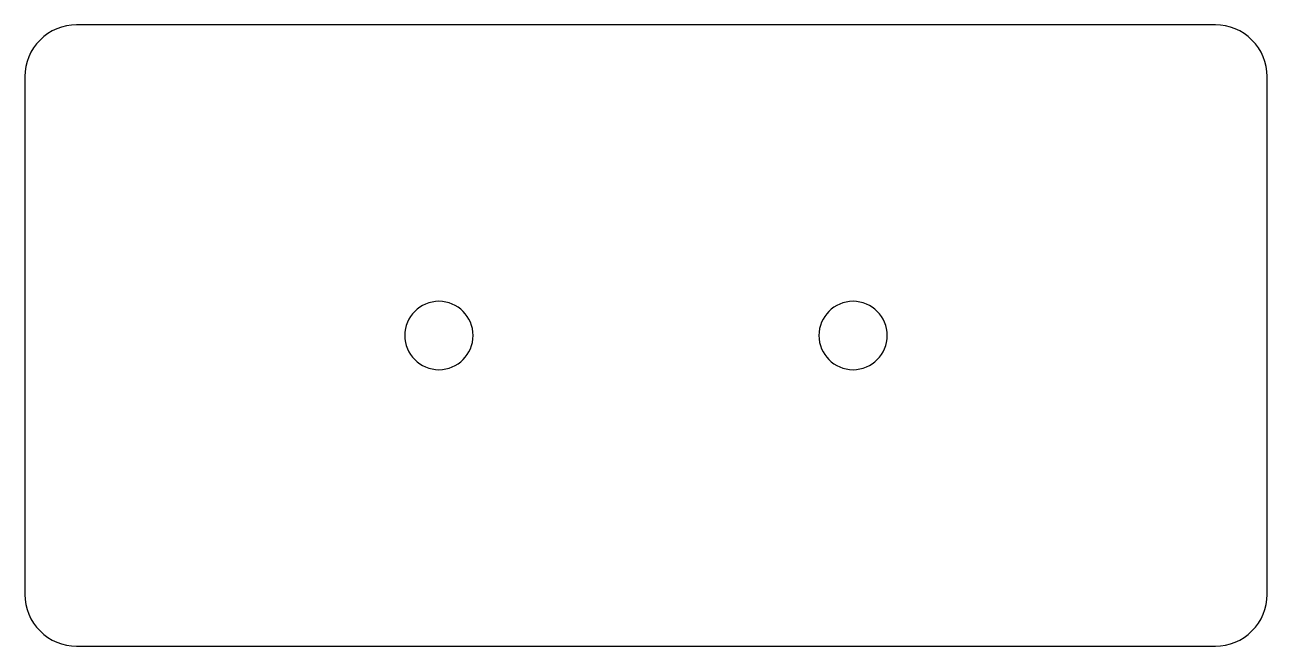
# Model space of a CAD drawing. Header units: millimetres. Extents: x -60 to 60, y -30 to 30.
import ezdxf

# ---------------------------------------------------------------- set-up
doc = ezdxf.new("R2010")
doc.units = ezdxf.units.MM

msp = doc.modelspace()

# ---------------------------------------------------------------- linework, layer by layer
for p, q in [((55, 30, 15), (-55, 30, 15)), ((-60, 25, 15), (-60, -25, 15)), ((60, -25, 15), (60, 25, 15)), ((-55, -30, 15), (55, -30, 15))]:
    msp.add_line(p, q)
for centre, radius, start, end in [((-55, 25, 15), 5, 90, 135), ((55, 25, 15), 5, 45, 90), ((-55, 25, 15), 5, 135, 180), ((55, 25, 15), 5, 0, 45), ((-20, 0, 15), 3.3, 0, 180), ((20, 0, 15), 3.3, 0, 180), ((-20, 0, 15), 3.3, 180, 360), ((20, 0, 15), 3.3, 180, 360), ((-55, -25, 15), 5, 180, 225), ((55, -25, 15), 5, -45, 0), ((-55, -25, 15), 5, -135, -90), ((55, -25, 15), 5, -90, -45)]:
    msp.add_arc(centre, radius, start, end)

doc.saveas('drawing.dxf')
